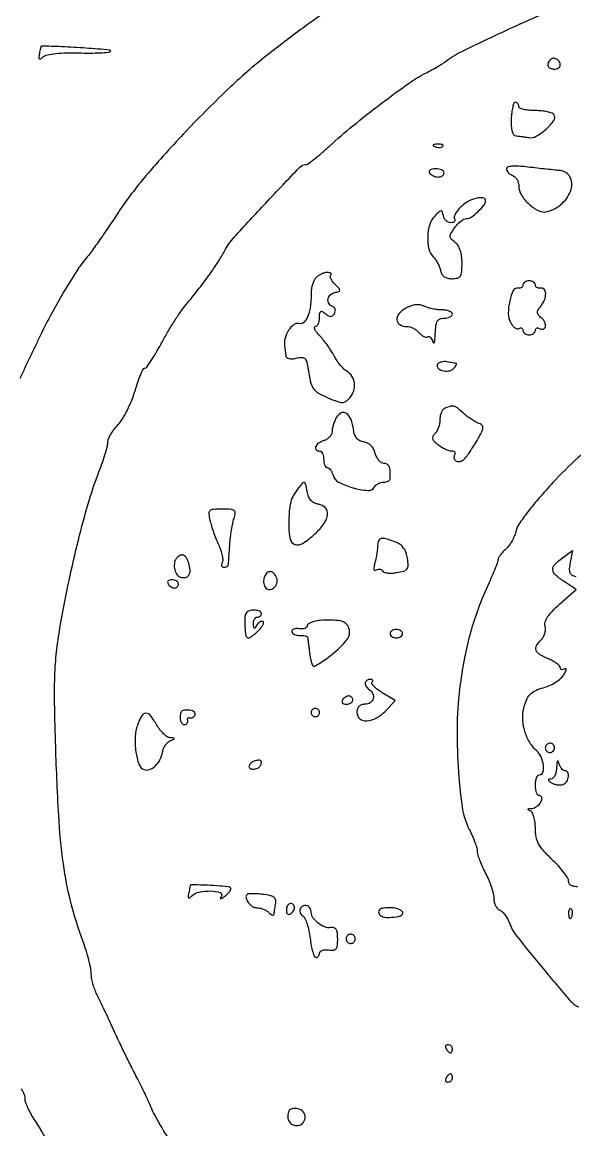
# Model space of a CAD drawing. Extents: x 0 to 5034, y 0 to 2560.
# Drawn here: x 698.4 to 831.5, y 873.5 to 1140.3 of the extents above; entities that cross this region are included whole.
import ezdxf

# ---------------------------------------------------------------- set-up
doc = ezdxf.new("R2010")
doc.units = 0

msp = doc.modelspace()

# ---------------------------------------------------------------- linework, layer by layer
for points in [[(776.482064, 1146.364997, 0.005663), (766.405686, 1139.198973, 0.009073), (757.989468, 1132.832001, 0.022608), (748.452721, 1124.618116, 0.013597), (737.869378, 1114.076721, 0.013587), (728.171817, 1103.30609, 0.030296), (721.542796, 1094.5, -0.003026), (719.129847, 1090.902067, -0.00359), (716.806117, 1087.534369, -0.003126), (714.808097, 1084.720338, -0.022907), (713.783366, 1083.42551, 0.035852), (711.508754, 1080.39338, 0.009537), (708.333475, 1075.247477, 0.009999), (705.099207, 1069.516462, 0.013868), (702.448793, 1064.247413, -0.001337), (701.272065, 1061.754341, -0.001), (699.962593, 1059.013303, -0.001011), (698.718913, 1056.436682, -0.002311), (697.768199, 1054.5, 0.026351)], [(734.293974, 870.349109, -0.007588), (732.265245, 873.621032, -0.00758), (730.553447, 876.578488, -0.025689), (729.567425, 878.577857, 0.004566), (728.815329, 880.280581, 0.00335), (727.951362, 882.155683, 0.003385), (727.109565, 883.919754, 0.007509), (726.438821, 885.25, -0.002871), (724.665429, 888.687372, -0.004101), (723.134247, 891.759657, -0.004045), (721.638141, 894.888217, -0.002686), (719.97032, 898.5, 0.001992), (719.000036, 900.608912, 0.001732), (717.966971, 902.810948, 0.001742), (717.018198, 904.797309, 0.005131), (716.346985, 906.154292, -0.030099), (715.831095, 907.343104, -0.021706), (715.395677, 908.722084, -0.022037), (715.095599, 910.074305, -0.043605), (715, 911.168409, 0.050684), (714.872023, 912.42768, 0.012628), (714.403975, 914.446513, 0.012777), (713.747677, 916.740746, 0.012521), (712.970978, 919.014117, -0.026313), (710.096227, 928.253563, -0.028216), (708.286653, 937.531941, -0.020176), (707.159123, 949.259247, -0.006223), (706.394743, 967, -0.004416), (706.16493, 977.548758, -0.015889), (706.291603, 984.277055, -0.020501), (706.823207, 990.064575, -0.011709), (707.914065, 997, -0.008522), (709.911082, 1007.03329, -0.009213), (712.2023, 1016.73394, -0.009853), (714.589192, 1025.355949, -0.020098), (716.864725, 1032, 0.008971), (717.681907, 1034.223348, 0.01059), (718.372199, 1036.355543, 0.009552), (718.880524, 1038.17234, 0.063435), (718.999496, 1039.103977, -0.101923), (719.163663, 1039.899695, -0.029691), (719.728681, 1041.023206, -0.028502), (720.53149, 1042.242371, -0.027031), (721.481121, 1043.385128, 0.050191), (722.545234, 1044.793328, 0.020845), (723.700427, 1046.882357, 0.020373), (724.761416, 1049.241041, 0.024769), (725.552079, 1051.531151, -0.012471), (726.218521, 1053.627147, -0.019405), (726.906881, 1055.393526, -0.014338), (727.551549, 1056.766172, -0.282971), (727.931633, 1057, 0.242023), (728.364278, 1057.222451, 0.008903), (729.44152, 1058.786416, 0.014464), (730.663333, 1060.750782, 0.009453), (731.96271, 1063.081416, -0.010909), (733.400084, 1065.642015, -0.00902), (735.039132, 1068.307188, -0.009133), (736.631581, 1070.69757, -0.024027), (737.883937, 1072.331416, 0.009689), (740.698726, 1075.793404, 0.010103), (743.337175, 1079.314513, 0.010711), (745.568916, 1082.566578, 0.02367), (747.097397, 1085.159277, -0.062802), (749.440375, 1088.505889, -0.004653), (757.030775, 1096.72678, -0.001976), (765.224262, 1105.368122, -0.204804), (766.702194, 1106, 0.15998), (767.222266, 1106.170773, 0.007384), (768.724759, 1107.311347, 0.011634), (770.481901, 1108.753766, 0.008027), (772.405985, 1110.464161, -0.014479), (778.018565, 1115.325242, -0.008934), (784.881054, 1120.728051, -0.008175), (791.453815, 1125.547885, -0.036241), (795.553103, 1128.027073, 0.006581), (796.996083, 1128.786839, 0.006757), (798.405848, 1129.577843, 0.006571), (799.60993, 1130.296293, 0.02818), (800.295753, 1130.77304, -0.052434), (804.281571, 1133.266579, -0.005127), (814.546398, 1138.149401, -0.007044), (825.15968, 1142.884746, -0.018068)], [(838.773969, 1040.715403, 0.043299), (826.196806, 1029.391051, 0.010826), (822.974763, 1025.787558, 0.013743), (820.166663, 1022.318111, 0.011794), (817.984574, 1019.321312, 0.100492), (817.33203, 1017.801116, -0.045193), (816.979513, 1016.642995, -0.030316), (816.381627, 1015.393861, -0.030549), (815.648384, 1014.245118, -0.051557), (814.885223, 1013.396128, 0.021877), (814.1635, 1012.683137, 0.026439), (813.553784, 1011.951676, 0.026607), (813.115412, 1011.295259, 0.134707), (813, 1010.874648, -0.08881), (812.904338, 1010.340319, -0.004908), (812.297432, 1008.747895, -0.007468), (811.524477, 1006.861468, -0.005385), (810.608278, 1004.779635, 0.016684), (808.192741, 998.936261, 0.021246), (806.379611, 993.39333, 0.020518), (804.998116, 987.561997, 0.013972), (803.887486, 980.83597, 0.029036), (803.159171, 971.475259, 0.020446), (803.38404, 960.916163, 0.019132), (804.352401, 951.307302, 0.083454), (806.064204, 945.874149, -0.014877), (806.805225, 944.308229, -0.016087), (807.43136, 942.74091, -0.01577), (807.880694, 941.368297, -0.071327), (808, 940.536214, 0.074177), (808.123632, 939.707435, 0.01656), (808.5875, 938.349996, 0.01684), (809.234407, 936.803024, 0.015564), (810, 935.261185, -0.022522), (810.765564, 933.664009, -0.020394), (811.4125, 931.951259, -0.020886), (811.864757, 930.370169, -0.059278), (812, 929.233424, 0.057732), (812.106459, 928.314491, 0.058848), (812.420099, 927.45053, 0.064967), (812.882804, 926.767686, 0.120349), (813.430124, 926.38844, -0.103118), (814.045912, 925.992071, -0.039149), (814.719376, 925.216596, -0.036702), (815.341478, 924.231957, -0.037033), (815.810807, 923.169825, 0.082583), (817.450994, 920.215658, 0.005143), (823.775025, 912.425821, 0.004005), (830.371357, 904.597701, 0.119003), (832.457373, 903.090496, -0.07544)], [(832.154009, 932.048859, -0.069637), (830.918005, 932.22617, -0.145938), (830.254268, 932.65288, -0.179286), (830, 933.339199, 0.141082), (829.77005, 934.137929, 0.021872), (828.825, 935.506448, 0.022913), (827.531588, 937.06113, 0.018142), (826, 938.621725, -0.020042), (823.931226, 940.745761, -0.060633), (822.774872, 942.396659, -0.076178), (822.192745, 944.053685, -0.046478), (822, 946.122723, 0.031451), (821.908228, 947.580252, 0.040656), (821.632812, 948.891505, 0.045698), (821.231975, 949.896146, 0.181015), (820.75, 950.337719, -0.036995), (820.300245, 950.559142, -0.432325), (820.261427, 950.730132, -0.216883), (820.47933, 950.863959, -0.018903), (821.143011, 950.921053, 0.154062), (822.332968, 951.360463, 0.094312), (823.331642, 952.491621, 0.172323), (823.532369, 953.513761, 0.371677), (822.968615, 954, -0.231533), (822.597502, 954.181584, -0.072895), (822.284531, 954.734375, -0.055583), (822.070755, 955.542575, -0.0369), (822, 956.5, -0.038131), (822.073116, 957.457356, -0.057076), (822.29375, 958.265625, -0.074992), (822.617064, 958.817169, -0.226478), (823, 959, 0.335524), (823.82603, 959.624624, 0.101717), (823.948342, 961.293124, 0.075096), (823.363494, 963.331048, 0.100352), (822.233543, 964.882705, -0.078351), (820.476926, 967.086017, -0.064844), (819.342369, 969.86841, -0.064128), (818.949812, 972.880593, -0.073025), (819.367754, 975.757232, -0.044094), (820.029352, 977.422349, -0.089338), (820.873724, 978.545759, -0.084709), (822.088692, 979.340107, -0.03656), (823.920001, 979.981613, 0.040498), (825.387657, 980.508727, 0.034413), (826.837249, 981.290426, 0.035839), (828.061934, 982.192779, 0.077181), (828.823825, 983.079024, 0.020048), (829.266823, 983.860069, 0.076904), (829.44334, 984.388571, 0.362905), (829.336043, 984.572789, 0.229062), (829.073825, 984.545626, -0.064928), (828.66262, 984.360067, -0.136867), (828.315436, 984.352365, -0.191383), (828.087529, 984.517857, -0.142082), (828, 984.819663, 0.202067), (827.814532, 985.259851, 0.036215), (827.11875, 985.846937, 0.03404), (826.148846, 986.455586, 0.024922), (825, 987, -0.036422), (822.971475, 988.018992, -0.175969), (822.169186, 989.002831, -0.22356), (822.285765, 990.118058, -0.060412), (823.410981, 991.553838, 0.072383), (823.915131, 992.229715, 0.054366), (824.266413, 993.089806, 0.054923), (824.421104, 993.994298, 0.079021), (824.341713, 994.801288, -0.143697), (824.372194, 995.828558, -0.066628), (824.955959, 997.042738, -0.046977), (826.090999, 998.460479, -0.020526), (827.837764, 1000.12322), (831.814062, 1003.608683), (828.909906, 1005.554341, -0.034426), (826.804957, 1007.184976, -0.195871), (826.193784, 1008.430979, -0.214354), (826.653067, 1009.677046, -0.041603), (828.512979, 1011.282771), (830.963109, 1013.065543), (830.384934, 1010.174669, 0.029348), (830.175845, 1008.677031, 0.116042), (830.314825, 1007.763723, 0.161248), (830.812663, 1007.174832, 0.073499), (831.750775, 1006.775425, 0.104335)], [(698.137754, 883.342929, -0.04425), (698.589637, 882.585142, -0.044545), (698.897615, 881.767509, -0.067905), (699, 881.017102, 0.085401), (699.154894, 880.116857, 0.021845), (699.711468, 878.741227, 0.021607), (700.494948, 877.203991, 0.020421), (701.422019, 875.710049, -0.012947), (702.497867, 874.032831, -0.007032), (703.736746, 871.920264, -0.007001)]]:
    msp.add_lwpolyline(points, format="xyb")
for points in [[(702.921154, 1134.5, 0.347435), (702.885696, 1134.471979, 0.001526), (702.767953, 1133.969544, 0.006118), (702.640705, 1133.386571, 0.003714), (702.503782, 1132.694193, 0.021499), (702.372379, 1131.793193, 0.272258), (702.509641, 1131.493741, 0.309402), (702.818846, 1131.490882, 0.025468), (703.499253, 1131.99938, -0.12817), (704.425761, 1132.433045, -0.019021), (706.484855, 1132.733277, -0.019838), (709.052179, 1132.905751, -0.014151), (711.933624, 1132.903185, 0.007783), (714.694324, 1132.865569, 0.011523), (717.114153, 1132.926045, 0.006841), (719.122092, 1133.050119, 0.179389), (719.605288, 1133.271954, 0.6393), (719.487693, 1133.591885, 0.001864), (713.680679, 1134.041082, 0.00699), (707.865185, 1134.387472, 0.011379)], [(825.63948, 1131.306147, 0.094876), (825.086489, 1130.491235, 0.1934), (825.067517, 1129.730754, 0.202875), (825.575357, 1129.193711, 0.103624), (826.5, 1129, 0.06085), (827.073598, 1129.070066, 0.079459), (827.559375, 1129.276414, 0.097386), (827.8846, 1129.582093, 0.156819), (828, 1129.940983, 0.139398), (827.764316, 1130.769921, 0.123736), (827.119339, 1131.396031, 0.139481), (826.316568, 1131.598585, 0.191124)], [(816.171132, 1117, 0.022129), (816.17989, 1115.278056, 0.052808), (816.376875, 1114.01618, 0.083425), (816.739066, 1113.219801, 0.233091), (817.257198, 1112.923489, -0.013382), (817.86375, 1112.869822, -0.005494), (818.683298, 1112.766009, -0.005431), (819.561067, 1112.635279, -0.006934), (820.366796, 1112.494831, 0.180139), (822.204193, 1112.810248, 0.051596), (824.578636, 1114.539903, 0.052632), (826.442927, 1116.610717, 0.304241), (826.49482, 1118.008382, 0.171332), (826.017089, 1118.393011, 0.031029), (824.904328, 1118.708712, 0.030258), (823.494841, 1118.927374, 0.023357), (821.940983, 1119, -0.023957), (820.43068, 1119.072405, -0.038191), (819.157664, 1119.29375, -0.044731), (818.248983, 1119.61304, -0.293924), (818, 1120, 0.082216), (817.936772, 1120.381928, 0.092317), (817.754406, 1120.70625, 0.100648), (817.482823, 1120.923109, 0.118857), (817.163934, 1121, 0.308429), (816.82939, 1120.771939, 0.032717), (816.527421, 1119.825, 0.031397), (816.291651, 1118.533091, 0.019646)], [(797.8125, 1110.316886, 0.051402), (798.359369, 1110.160852, 0.05415), (798.916927, 1110.123424, 0.060344), (799.402231, 1110.202593, 0.126455), (799.729167, 1110.395833, 0.296942), (799.77538, 1110.614691, 0.208169), (799.592839, 1110.799335, 0.077125), (799.112848, 1110.910055, 0.028489), (798.416667, 1110.921053, 0.018894), (797.670344, 1110.862007, 0.168741), (797.37858, 1110.720685, 0.470617), (797.395823, 1110.538436, 0.054073)], [(796.5, 1104, 0.08825), (796.842344, 1103.617164, 0.053305), (797.359775, 1103.29375, 0.051278), (797.961978, 1103.074167, 0.061875), (798.559017, 1103, 0.067639), (799.109818, 1103.074854, 0.08433), (799.576711, 1103.29375, 0.09965), (799.888931, 1103.61866, 0.142666), (800, 1104, 0.195654), (799.844577, 1104.381985, 0.086673), (799.395164, 1104.70625, 0.066561), (798.729059, 1104.926392, 0.0466), (797.940983, 1105, 0.047867), (797.195401, 1104.928459, 0.104212), (796.66835, 1104.70625, 0.181468), (796.441401, 1104.378123, 0.202618)], [(815, 1104.981692, 0.122885), (815.110326, 1104.53957, 0.064551), (815.440625, 1104.074957, 0.058187), (815.926365, 1103.659459, 0.056301), (816.5, 1103.361626, -0.100207), (817.073568, 1102.997091, -0.066836), (817.559375, 1102.385682, -0.063594), (817.887942, 1101.631633, -0.071097), (818, 1100.847557, 0.1404), (818.622919, 1098.672909, 0.068748), (820.48501, 1096.440637, 0.070449), (822.807829, 1094.859615, 0.180093), (824.801653, 1094.658382, 0.121303), (828.436504, 1096.630938, 0.130587), (830.619381, 1100.018161, 0.206109), (830.336492, 1103.026135, 0.251532), (828, 1104.549129, -0.004587), (826.693078, 1104.672335, -0.001352), (824.692188, 1104.884968, -0.001358), (822.443347, 1105.136283, -0.00146), (820.25, 1105.393921, 0.013664), (817.98546, 1105.60404, 0.035904), (816.355299, 1105.593311, 0.053824), (815.307849, 1105.396311, 0.330654)], [(804.166388, 1095.940387, 0.033827), (803.362507, 1095.082901, 0.047015), (802.77578, 1094.209546, 0.056363), (802.465569, 1093.443983, 0.209475), (802.536843, 1092.940387, -0.141745), (802.636381, 1092.583454, -0.191359), (802.510887, 1092.276239, -0.137089), (802.158741, 1092.06879, -0.065063), (801.632341, 1092, -0.106054), (801.040466, 1092.126969, -0.081526), (800.488094, 1092.493087, -0.077533), (800.058717, 1093.037266, -0.08092), (799.823324, 1093.678593, 0.030371), (799.581454, 1094.621862, 0.33514), (799.281648, 1094.832437, 0.179355), (798.836251, 1094.64968, 0.010274), (797.75, 1093.607164, 0.124528), (796.538716, 1091.575444, 0.06347), (796.053111, 1088.623814, 0.06413), (796.322601, 1085.696282, 0.142329), (797.39215, 1083.750707, -0.04561), (797.952719, 1083.077343, -0.0286), (798.485214, 1082.200776, -0.028604), (798.914034, 1081.269498, -0.045746), (799.158284, 1080.429279, 0.087428), (799.476904, 1079.59767, 0.106687), (800.045446, 1078.990881, 0.095239), (800.868859, 1078.627647, 0.05741), (801.932801, 1078.509218, 0.058493), (803.234432, 1078.667083, 0.193874), (803.923054, 1079.159262, 0.123816), (804.254278, 1080.155833, 0.018627), (804.333333, 1082.277106, 0.033178), (804.222867, 1083.940039, 0.048294), (803.889238, 1085.370239, 0.057094), (803.356726, 1086.502086, 0.096701), (802.647718, 1087.268328, -0.0388), (801.736692, 1088.049691, -0.190437), (801.472862, 1088.660158, -0.142672), (801.661318, 1089.392521, -0.018932), (802.537755, 1090.75044, -0.035172), (803.235774, 1091.61128, -0.038353), (804.029, 1092.339192, -0.041596), (804.798085, 1092.846018, -0.125536), (805.401716, 1093, 0.155408), (806.561562, 1093.369421, 0.034642), (808.190855, 1094.703097, 0.034104), (809.615448, 1096.24028, 0.171456), (810, 1097.328741, 0.375339), (809.425065, 1097.986731, 0.092303), (807.867617, 1097.90948, 0.063548), (805.878479, 1097.159464, 0.065726)], [(769.2, 1078.8, 0.072343), (768.73993, 1078.18332, 0.038748), (768.3525, 1077.313594, 0.037597), (768.088343, 1076.345801, 0.047861), (768, 1075.425, -0.028379), (767.806891, 1072.02543, -0.061632), (767.194962, 1069.487469, -0.103508), (766.257281, 1068.011546, -0.269855), (765.089915, 1067.686738, 0.227081), (763.807661, 1067.439057, 0.090049), (762.548348, 1066.097492, 0.077851), (761.691191, 1064.171784, 0.101347), (761.573064, 1062.25, -0.002021), (761.649914, 1061.690798, -0.001299), (761.734744, 1061.041593, -0.001306), (761.814455, 1060.405793, -0.002453), (761.875, 1059.891592, 0.206473), (762.102972, 1059.49299, 0.111497), (762.628132, 1059.257224, 0.073595), (763.414708, 1059.215519, 0.038006), (764.387821, 1059.382489, -0.058239), (765.747822, 1059.55968, -0.226213), (766.498773, 1059.213707, -0.123099), (766.972412, 1058.231107, -0.013428), (767.418733, 1055.740897, 0.027516), (767.920722, 1053.332752, 0.099609), (768.611004, 1051.936323, 0.100491), (769.784214, 1050.922128, 0.028281), (771.967599, 1049.8513, 0.011119), (774.344242, 1048.909772, 0.088972), (775.499272, 1048.7026, 0.157611), (776.355943, 1048.97952, 0.05707), (777.312014, 1049.8513, 0.104968), (778.220412, 1051.481821, 0.104413), (778.390437, 1053.343985, 0.109762), (777.797599, 1055.043283, 0.127248), (776.562761, 1056.224815, -0.065989), (775.86419, 1056.747099, -0.025623), (775.043339, 1057.635707, -0.024829), (774.24144, 1058.701791, -0.028144), (773.584837, 1059.799702, 0.021718), (772.889645, 1060.996778, 0.012772), (771.961539, 1062.367725, 0.012762), (770.962029, 1063.69301, 0.021218), (770.045904, 1064.75, -0.023078), (769.301991, 1065.614774, -0.053799), (768.851153, 1066.339062, -0.123453), (768.755399, 1066.802825, -0.40195), (768.961045, 1067, 0.194415), (769.35788, 1067.160362, 0.087094), (769.694807, 1067.623468, 0.066957), (769.923501, 1068.310112, 0.046982), (770, 1069.122445, -0.023012), (770.050087, 1070.210159, -0.22506), (770.278266, 1070.59537, -0.29413), (770.671742, 1070.603695, -0.035453), (771.410972, 1070.073886, 0.038366), (772.144435, 1069.554644, 0.143679), (772.685121, 1069.414317, 0.180418), (773.141864, 1069.601245, 0.068045), (773.588023, 1070.142425, 0.082822), (773.795856, 1070.650475, 0.11798), (773.790109, 1071.136069, 0.132437), (773.571153, 1071.527466, 0.119477), (773.177051, 1071.774316, -0.171062), (772.279575, 1072.471707, -0.181379), (772.045017, 1073.558836, -0.165462), (772.583279, 1074.607265, -0.145578), (773.678593, 1075.176676, 0.026956), (774.633191, 1075.414521, 0.322631), (774.849886, 1075.700437, 0.193608), (774.69285, 1076.120025, 0.0112), (773.726212, 1077.130952, -0.036129), (773.146763, 1077.80078, -0.054632), (772.756182, 1078.464658, -0.071527), (772.594931, 1079.025778, -0.234782), (772.714286, 1079.380952, 0.185824), (772.817867, 1079.614187, 0.252809), (772.720655, 1079.818155, 0.117519), (772.388316, 1079.957426, 0.040739), (771.866667, 1080, 0.066753), (771.217634, 1079.912963, 0.03908), (770.478333, 1079.6475, 0.038368), (769.767101, 1079.259366, 0.052335)], [(819, 1077, -0.121851), (818.910602, 1076.638611, -0.127084), (818.663847, 1076.367188, -0.114122), (818.292583, 1076.230445, -0.085387), (817.855651, 1076.25, 0.346655), (816.681474, 1075.679476, 0.058326), (815.802748, 1073.151973, 0.054153), (815.472054, 1070.154279, 0.123895), (816.019431, 1067.963693, 0.04687), (816.502999, 1067.233708, 0.069524), (817.061839, 1066.709712, 0.093084), (817.605102, 1066.461366, 0.201855), (818.050173, 1066.531009, -0.088302), (818.412838, 1066.674781, -0.167147), (818.720988, 1066.634509, -0.177958), (818.926425, 1066.417227, -0.101637), (819, 1066.059017, 0.140337), (819.115626, 1065.655173, 0.099915), (819.440625, 1065.311086, 0.085131), (819.926682, 1065.079345, 0.06887), (820.5, 1065, 0.06887), (821.073318, 1065.079345, 0.085131), (821.559375, 1065.311086, 0.099915), (821.884374, 1065.655173, 0.140337), (822, 1066.059017, -0.098926), (822.071817, 1066.418448, -0.176081), (822.273452, 1066.637945, -0.169366), (822.57557, 1066.681645, -0.090666), (822.930902, 1066.542705, 0.1892), (823.850391, 1066.375771, 0.299877), (824.401104, 1066.917389, 0.168233), (824.266811, 1068.00989, 0.105999), (823.463761, 1069.030076, -0.041427), (822.715736, 1069.763483, -0.164257), (822.476243, 1070.351369, -0.154672), (822.635334, 1070.985881, -0.035536), (823.288177, 1071.893382, 0.076196), (824.188685, 1073.386969, 0.102774), (824.479147, 1074.93366, 0.17705), (824.083041, 1075.955936, 0.270124), (823.204545, 1076.25, -0.080873), (822.744473, 1076.230091, -0.11013), (822.353835, 1076.367188, -0.126343), (822.094393, 1076.63877, -0.128497), (822, 1077, 0.148195), (821.884432, 1077.381354, 0.098894), (821.559375, 1077.70625, 0.082425), (821.073457, 1077.925306, 0.064853), (820.5, 1078, 0.064853), (819.926543, 1077.925306, 0.082425), (819.440625, 1077.70625, 0.098894), (819.115568, 1077.381354, 0.148195)], [(790.779211, 1071.392301, 0.092818), (789.154251, 1070.110907, 0.193531), (788.632062, 1068.613883, 0.252177), (789.328021, 1067.454869, 0.134801), (790.984544, 1067, -0.070515), (791.752936, 1066.891093, -0.044599), (792.598009, 1066.562609, -0.044003), (793.387546, 1066.080906, -0.06065), (793.990862, 1065.51101, 0.046364), (794.523605, 1064.978253, 0.060856), (795.101846, 1064.606649, 0.07486), (795.636115, 1064.441272, 0.177922), (796.037625, 1064.523253, -0.210419), (796.382804, 1064.57147, -0.127071), (796.745433, 1064.35959, -0.084794), (797.0731, 1063.900651, -0.048962), (797.308317, 1063.262243, 0.219158), (797.490029, 1063.04057, 0.465155), (797.667042, 1063.119221, 0.050915), (797.810495, 1063.906851, 0.011874), (797.883999, 1065.25, -0.020675), (798.025976, 1067.211171, -0.100365), (798.368385, 1068.26675, -0.172283), (798.991713, 1068.808891, -0.093933), (800, 1069, 0.048028), (800.765418, 1069.073693, 0.068025), (801.4125, 1069.29375, 0.088204), (801.848523, 1069.618118, 0.191087), (802, 1070, 0.230594), (801.813397, 1070.383099, 0.073287), (801.246313, 1070.70625, 0.055859), (800.416848, 1070.92694, 0.037126), (799.434259, 1071, -0.0299), (798.328041, 1071.066211, -0.022491), (797.12536, 1071.265903, -0.022922), (796.007748, 1071.55765, -0.04759), (795.177134, 1071.905201, 0.085957), (794.271378, 1072.205263, 0.066225), (793.2287, 1072.222112, 0.056016), (792.059986, 1071.950912, 0.035689)], [(798.440589, 1057.903871, 0.328188), (798.511659, 1057.024572, 0.148928), (799.545432, 1056.376106, 0.101789), (801.092859, 1056.280546, 0.162455), (802.267217, 1056.867217, 0.022012), (802.670419, 1057.307574, 0.045875), (802.935058, 1057.68972, 0.083279), (803.032519, 1057.958537, 0.418094), (802.95, 1058.076511, -0.003641), (802.680024, 1058.124439, -0.000502), (802.119291, 1058.228784, -0.000576), (801.455463, 1058.353795, -0.000488), (800.753971, 1058.487445, 0.052717), (800.044022, 1058.547153, 0.056478), (799.354178, 1058.453969, 0.063412), (798.785534, 1058.23095, 0.129925)], [(774.069739, 1045.130308, 0.026853), (773.66019, 1044.255161, 0.021794), (773.314236, 1043.278496, 0.022317), (773.074491, 1042.348209, 0.051946), (773, 1041.633129, -0.118388), (772.851056, 1041.012894, -0.070577), (772.4125, 1040.388452, -0.064244), (771.764649, 1039.854534, -0.063496), (771, 1039.5, 0.076645), (769.749666, 1038.880021, 0.145253), (769.058432, 1038.005726, 0.306187), (769.207767, 1037.317719, 0.193048), (770, 1037, -0.191087), (770.381882, 1036.848523, -0.088204), (770.70625, 1036.4125, -0.068025), (770.926307, 1035.765418, -0.048028), (771, 1035, 0.042236), (771.064796, 1034.234305, 0.061847), (771.25949, 1033.5875, 0.081235), (771.545576, 1033.148959, 0.2107), (771.883369, 1033, -0.171828), (772.256732, 1032.867788, -0.06327), (772.648919, 1032.458248, -0.053292), (772.999292, 1031.861493, -0.042186), (773.249022, 1031.155739, 0.214267), (774.575526, 1029.508402, 0.047772), (778.019539, 1028.151771, 0.047909), (781.569884, 1027.49093, 0.283115), (783.188612, 1028.300009, -0.078722), (783.586094, 1028.760008, -0.052816), (784.162541, 1029.150599, -0.052044), (784.819717, 1029.417663, -0.068881), (785.458181, 1029.510541, 0.046467), (786.042375, 1029.569027, 0.065664), (786.537535, 1029.735202, 0.084841), (786.873521, 1029.977204, 0.193815), (786.991459, 1030.260541, 0.001479), (786.994756, 1030.644289, 0.000455), (786.997491, 1031.223409, 0.000455), (786.999373, 1031.871484, 0.000499), (787, 1032.5, 0.09774), (786.887011, 1033.072486, 0.09763), (786.564972, 1033.559375, 0.098244), (786.08421, 1033.885416, 0.100352), (785.519052, 1034, -0.144634), (784.907094, 1034.180802, -0.072015), (784.293035, 1034.717565, -0.062081), (783.769531, 1035.508502, -0.053745), (783.425007, 1036.442773, 0.063752), (783.024915, 1037.464479, 0.072195), (782.392706, 1038.305306, 0.076237), (781.58087, 1038.896938, 0.084208), (780.655955, 1039.192773, -0.078394), (779.670808, 1039.495376, -0.106858), (778.943211, 1040.068738, -0.094265), (778.457897, 1040.951807, -0.049912), (778.190639, 1042.17682, 0.061856), (777.598937, 1044.609324, 0.147755), (776.477452, 1046.067676, 0.268334), (775.202774, 1046.192399, 0.164618)], [(800.25, 1047.337719, 0.127912), (799.771251, 1046.982778, 0.062019), (799.367188, 1046.330351, 0.055468), (799.092842, 1045.501948, 0.052293), (799, 1044.616667, -0.046934), (798.9119, 1043.680186, -0.0374), (798.648601, 1042.699746, -0.038635), (798.262443, 1041.821764, -0.073584), (797.803747, 1041.203747, 0.078552), (797.323042, 1040.542527, 0.188654), (797.264233, 1039.949878, 0.131563), (797.63392, 1039.327007, 0.031514), (798.553747, 1038.53555, 0.027771), (799.395024, 1037.96984, 0.025936), (800.312812, 1037.486648, 0.026863), (801.172636, 1037.144192, 0.075399), (801.809017, 1037.031803, -0.076142), (802.266687, 1036.950279, -0.148916), (802.564507, 1036.73589, -0.182026), (802.657443, 1036.4257, -0.121737), (802.542705, 1036.069098, 0.180726), (802.385769, 1035.278612, 0.218493), (802.803832, 1034.656695, 0.168014), (803.665301, 1034.467834, 0.12166), (804.592399, 1034.815983, 0.075832), (805.104251, 1035.295446, 0.011725), (805.940643, 1036.41125, 0.012847), (806.86957, 1037.786416, 0.010854), (807.782253, 1039.286143, 0.0085), (809.071919, 1041.602688, 0.097559), (809.375253, 1042.595635, 0.249827), (809.120578, 1043.219363, 0.082391), (808.2376, 1043.735654, -0.038994), (807.434484, 1044.116341, -0.01747), (806.440967, 1044.733051, -0.017171), (805.430855, 1045.461525, -0.022341), (804.561439, 1046.199511, 0.016803), (803.210392, 1047.372301, 0.10619), (802.402606, 1047.782319, 0.130643), (801.576148, 1047.780909, 0.030511)], [(765, 1028.221891, 0.039914), (763.762308, 1026.404626, 0.065289), (763.058823, 1024.682114, 0.049112), (762.710402, 1022.511994, 0.01392), (762.596709, 1019.089971, 0.050928), (762.915274, 1015.795439, 0.271103), (764.071158, 1014.497683, 0.22859), (765.953001, 1014.754785, 0.038746), (768.891458, 1017.048044, 0.051698), (771.064101, 1019.488807, 0.126508), (771.932543, 1021.712251, 0.221407), (771.408908, 1023.318691, 0.171254), (769.756431, 1024.180449, -0.077028), (768.720019, 1024.495641, -0.099866), (767.929954, 1025.093831, -0.088157), (767.367814, 1026.015228, -0.048178), (767.006431, 1027.292785, 0.009152), (766.654299, 1029.050757, 0.234444), (766.357946, 1029.419819, 0.327448), (765.956471, 1029.33876, 0.015248)], [(743.605907, 1020.25, 0.018506), (743.95655, 1018.96833, 0.009154), (744.491121, 1017.367892, 0.009071), (745.106922, 1015.725973, 0.013111), (745.715045, 1014.300271, -0.026983), (746.228221, 1012.99825, -0.03296), (746.559117, 1011.731945, -0.034884), (746.688173, 1010.661261, -0.152105), (746.531069, 1010.050271, 0.077574), (746.361888, 1009.648707, 0.155231), (746.383726, 1009.308517, 0.185763), (746.589347, 1009.083077, 0.116525), (746.940983, 1009, 0.068395), (747.349843, 1009.056191, 0.080058), (747.704951, 1009.220312, 0.092133), (747.952829, 1009.463796, 0.135299), (748.054595, 1009.75, 0.000898), (748.088799, 1010.231828, 0.000079), (748.173207, 1011.454687, 0.000103), (748.273357, 1012.913337, 0.00008), (748.381713, 1014.5, -0.012597), (748.540306, 1016.196389, -0.01056), (748.791636, 1017.985938, -0.0107), (749.09096, 1019.611927, -0.028609), (749.394505, 1020.75, 0.043962), (749.695268, 1022.034605, 0.267085), (749.451658, 1022.644761, 0.154564), (748.669764, 1022.941072, 0.013886), (746.548336, 1023, 0.01476), (744.345507, 1022.934959, 0.174894), (743.572315, 1022.603198, 0.237953), (743.316853, 1021.90762, 0.028707)], [(783.986345, 1014.25, -0.025862), (783.936287, 1013.409889, -0.011418), (783.787565, 1012.307191, -0.011265), (783.576409, 1011.143006, -0.014873), (783.328822, 1010.093628, 0.021331), (783.098395, 1009.057293, 0.104617), (783.117682, 1008.461177, 0.318855), (783.355011, 1008.25609, 0.163662), (783.757066, 1008.349859, -0.073917), (784.191955, 1008.536815, -0.103704), (784.612773, 1008.558622, -0.124571), (784.952546, 1008.413861, -0.140136), (785.16459, 1008.13008, 0.228946), (785.493248, 1007.819322, 0.046121), (786.301568, 1007.64272, 0.040203), (787.366115, 1007.597384, 0.027999), (788.564152, 1007.710072, 0.028053), (790.299925, 1008.072532, 0.165995), (791.059573, 1008.582195, 0.170721), (791.337416, 1009.441622, 0.030066), (791.190098, 1011.158139, 0.04993), (790.845576, 1012.533144, 0.072372), (790.25762, 1013.636045, 0.077174), (789.413162, 1014.475599, 0.066378), (788.310846, 1015.071916, 0.018326), (786.04181, 1015.840692, 0.120033), (784.850222, 1015.901637, 0.251996), (784.219408, 1015.38992, 0.097241)], [(735.666667, 1011.333333, 0.147713), (735.076551, 1010.232535, 0.092328), (735.054955, 1008.758828, 0.09461), (735.560777, 1007.407374, 0.165895), (736.467975, 1006.650663, 0.13637), (737.661524, 1006.536525, 0.216161), (738.494096, 1007.107953, 0.149864), (738.801366, 1008.331663, 0.064044), (738.49716, 1010.008949, 0.051604), (737.95417, 1011.256734, 0.156149), (737.282727, 1011.879038, 0.210135), (736.512053, 1011.897072, 0.098959)], [(733.5, 1005, 0.06081), (733.806203, 1004.617485, 0.051032), (734.2129, 1004.29375, 0.053229), (734.653442, 1004.073302, 0.089642), (735.059017, 1004, 0.105429), (735.418051, 1004.076556, 0.099231), (735.723586, 1004.29375, 0.096318), (735.928382, 1004.618268, 0.092995), (736, 1005, 0.153634), (735.879982, 1005.381379, 0.097988), (735.542039, 1005.70625, 0.080552), (735.037096, 1005.925455, 0.062283), (734.440983, 1006, 0.066118), (733.889346, 1005.926733, 0.138808), (733.521475, 1005.70625, 0.191142), (733.392057, 1005.379648, 0.139169)], [(756.699509, 1006.659316, 0.062573), (756.553083, 1006.064637, 0.046422), (756.537053, 1005.387415, 0.047179), (756.644779, 1004.734017, 0.074107), (756.868913, 1004.212103, 0.236603), (757.792819, 1003.64239, 0.189617), (758.928102, 1003.977325, 0.15023), (759.7121, 1005.096914, 0.171419), (759.677102, 1006.399075, 0.08538), (759.017382, 1007.507801, 0.196605), (758.170097, 1007.944004, 0.221731), (757.336407, 1007.640417, 0.105075)], [(752.5, 998.166667, 0.183557), (752.022201, 997.103394, 0.028794), (752.018267, 994.765115, 0.026211), (752.265269, 992.49333, 0.367888), (752.845012, 992, 0.136196), (753.282783, 992.121498, 0.026046), (753.973483, 992.5875, 0.02603), (754.745071, 993.234318, 0.021385), (755.5, 994, 0.027967), (756.121237, 994.768788, 0.067624), (756.463497, 995.4125, 0.160166), (756.478165, 995.81971, 0.333936), (756.238321, 996, 0.102705), (755.790976, 995.907131, 0.065381), (755.333302, 995.632812, 0.061674), (754.935095, 995.227916, 0.067691), (754.662281, 994.75, -0.051902), (754.45138, 994.351958, -0.449116), (754.275306, 994.327933, -0.185333), (754.137165, 994.583427, -0.021021), (754.078947, 995.25, -0.055301), (754.122799, 995.919486, -0.077299), (754.316941, 996.485937, -0.09916), (754.624788, 996.864954, -0.174481), (755, 997, 0.081935), (755.381933, 997.06301, 0.092192), (755.70625, 997.244792, 0.100665), (755.923102, 997.515489, 0.119248), (756, 997.833333, 0.30238), (755.640274, 998.37377, 0.075465), (754.557878, 998.645079, 0.067822), (753.321419, 998.594995, 0.15356)], [(770.25, 996.194208, 0.02876), (769.005047, 995.998491, 0.043146), (767.954687, 995.673952, 0.051868), (767.216334, 995.280544, 0.249384), (767, 994.873783, -0.205455), (766.847167, 994.517547, -0.105999), (766.42585, 994.259789, -0.075934), (765.793747, 994.140673, -0.048388), (765.045448, 994.187142, 0.047214), (764.311375, 994.234453, 0.086253), (763.725133, 994.114348, 0.135389), (763.377665, 993.853858, 0.218409), (763.295448, 993.5, 0.15406), (763.504683, 993.123719, 0.07952), (763.953975, 992.817074, 0.066772), (764.565485, 992.623322, 0.054763), (765.25, 992.579401, -0.031462), (765.928524, 992.567483, -0.045432), (766.519431, 992.465279, -0.054739), (766.95121, 992.297094, -0.22774), (767.11402, 992.079401, -0.014713), (767.175138, 991.712093, -0.001466), (767.292941, 990.828417, -0.001845), (767.426391, 989.774099, -0.001464), (767.562996, 988.634358, 0.014142), (767.728208, 987.50011, 0.017823), (767.947876, 986.46218, 0.016087), (768.187434, 985.617577, 0.119781), (768.402862, 985.263805, 0.325085), (768.77889, 985.204363, 0.015894), (769.948, 985.848558, 0.020722), (771.366458, 986.771501, 0.012893), (772.953886, 987.963477, 0.054878), (776.576107, 991.543216, 0.25509), (777.090101, 994.33418, 0.282601), (775.044109, 996.066445, 0.062617)], [(787, 993, 0.148195), (787.115568, 992.618646, 0.098894), (787.440625, 992.29375, 0.082425), (787.926543, 992.074694, 0.064853), (788.5, 992, 0.064853), (789.073457, 992.074694, 0.082425), (789.559375, 992.29375, 0.098894), (789.884432, 992.618646, 0.148195), (790, 993, 0.148195), (789.884432, 993.381354, 0.098894), (789.559375, 993.70625, 0.082425), (789.073457, 993.925306, 0.064853), (788.5, 994, 0.064853), (787.926543, 993.925306, 0.082425), (787.440625, 993.70625, 0.098894), (787.115568, 993.381354, 0.148195)], [(781, 981.059017, 0.089642), (781.073302, 980.653442, 0.053229), (781.29375, 980.2129, 0.051032), (781.617485, 979.806203, 0.06081), (782, 979.5, -0.148632), (782.847111, 978.538273, -0.178179), (782.936213, 977.342191, -0.177865), (782.228473, 976.372218, -0.14817), (781, 976, 0.072254), (780.126841, 975.873159, 0.124864), (779.5, 975.5, 0.124864), (779.126841, 974.873159, 0.072254), (779, 974, 0.229068), (779.709863, 972.531845, 0.185485), (781.398934, 972.00331, 0.113886), (783.733653, 972.700866, 0.07501), (785.945409, 974.441891), (788.239446, 976.883781), (785.123314, 978.778814, -0.023669), (783.976105, 979.553113, -0.041354), (783.117324, 980.31196, -0.054787), (782.624116, 980.954091, -0.345574), (782.670257, 981.336924, 0.111576), (782.829464, 981.589086, 0.252806), (782.795846, 981.805221, 0.174148), (782.568029, 981.953317, 0.05796), (782.166667, 982, 0.079182), (781.721013, 981.928979, 0.090913), (781.342708, 981.723586, 0.100773), (781.089792, 981.417895, 0.123202)], [(775.5, 977, 0.139169), (775.392057, 976.620352, 0.191142), (775.521475, 976.29375, 0.138808), (775.889346, 976.073267, 0.066118), (776.440983, 976, 0.062283), (777.037096, 976.074545, 0.080552), (777.542039, 976.29375, 0.097988), (777.879982, 976.618621, 0.153634), (778, 977, 0.092995), (777.928382, 977.381732, 0.096318), (777.723586, 977.70625, 0.099231), (777.418051, 977.923444, 0.105429), (777.059017, 978, 0.089642), (776.653442, 977.926698, 0.053229), (776.2129, 977.70625, 0.051032), (775.806203, 977.382515, 0.06081)], [(736.689105, 974.160933, 0.088272), (736.40368, 973.143033, 0.089303), (736.488704, 972.093507, 0.116721), (736.892995, 971.338014, 0.241199), (737.5, 971.1, 0.093907), (737.862485, 971.206961, 0.113761), (738.132812, 971.435, 0.119228), (738.267928, 971.749164, 0.11039), (738.25, 972.1, -0.074377), (738.209901, 972.425793, -0.158734), (738.29375, 972.662188, -0.195368), (738.48449, 972.773747, -0.116802), (738.75, 972.75, 0.119775), (739.074255, 972.722915, 0.082027), (739.426563, 972.839185, 0.074647), (739.752654, 973.077679, 0.071471), (740, 973.404671, 0.190302), (740.047174, 973.76891, 0.144347), (739.840229, 974.118872, 0.097128), (739.386068, 974.401342, 0.054312), (738.753971, 974.565604, 0.037204), (738.062215, 974.615048, 0.047663), (737.427179, 974.55244, 0.05567), (736.93331, 974.397093, 0.178187)], [(768, 974, 0.099038), (768.076342, 973.618362, 0.097945), (768.29375, 973.29375, 0.097945), (768.618362, 973.076342, 0.099038), (769, 973, 0.099038), (769.381638, 973.076342, 0.097945), (769.70625, 973.29375, 0.097945), (769.923658, 973.618362, 0.099038), (770, 974, 0.099038), (769.923658, 974.381638, 0.097945), (769.70625, 974.70625, 0.097945), (769.381638, 974.923658, 0.099038), (769, 975, 0.099038), (768.618362, 974.923658, 0.097945), (768.29375, 974.70625, 0.097945), (768.076342, 974.381638, 0.099038)], [(726.157249, 971.02124, 0.07139), (725.571066, 968.020085, 0.048791), (725.735052, 964.544824, 0.049667), (726.481143, 961.546806, 0.218697), (727.722504, 960.276244, 0.179875), (729.050639, 960.262344, 0.103864), (730.428322, 961.111687, 0.085722), (731.559973, 962.630598, 0.076756), (732.171352, 964.5, -0.059966), (732.408188, 965.31546, -0.049133), (732.844085, 966.112166, -0.05099), (733.401574, 966.773088, -0.085893), (734, 967.179715, 0.005762), (734.900266, 967.600236, 0.288172), (735, 967.758912, 0.390495), (734.891348, 967.876818, 0.007656), (734, 967.936037, -0.137127), (733.306873, 968.168491, -0.042033), (732.440225, 968.869534, -0.038529), (731.559012, 969.854999, -0.033826), (730.79651, 971.006323, 0.032641), (729.302517, 973.27379, 0.234072), (728.163185, 973.842647, 0.274151), (727.149693, 973.246184, 0.042094)], [(824.552786, 966.08541, 0.099038), (824.401684, 965.679226, 0.097945), (824.417584, 965.244476, 0.097945), (824.597789, 964.848514, 0.099038), (824.91459, 964.552786, 0.099038), (825.320774, 964.401684, 0.097945), (825.755524, 964.417584, 0.097945), (826.151486, 964.597789, 0.099038), (826.447214, 964.91459, 0.099038), (826.598316, 965.320774, 0.097945), (826.582416, 965.755524, 0.097945), (826.402211, 966.151486, 0.099038), (826.08541, 966.447214, 0.099038), (825.679226, 966.598316, 0.097945), (825.244476, 966.582416, 0.097945), (824.848514, 966.402211, 0.099038)], [(754.25, 962.279762, 0.054719), (753.771949, 962.047448, 0.058432), (753.367188, 961.721193, 0.065596), (753.091873, 961.354981, 0.129121), (753, 961.005151, 0.309907), (753.353458, 960.489656, 0.123539), (754.247845, 960.379197, 0.096226), (755.257631, 960.708027, 0.170196), (755.833333, 961.355278, 0.086902), (755.98424, 962.041613, 0.278204), (755.768852, 962.436229, 0.17911), (755.204487, 962.535446, 0.040669)], [(827.116001, 960.75, -0.043265), (826.979699, 959.696231, -0.061002), (826.666888, 958.803314, -0.078102), (826.236809, 958.19409, -0.199577), (825.75, 957.984687, 0.045419), (825.239388, 957.931895, 0.408364), (825.123895, 957.763658, 0.192396), (825.283253, 957.506018, 0.018089), (825.909316, 957.077207, 0.06042), (826.547614, 956.773839, 0.046657), (827.298472, 956.59824, 0.047824), (828.042838, 956.567767, 0.078095), (828.659316, 956.699509, 0.155403), (829.535575, 957.400524, 0.116251), (829.969518, 958.566643, 0.156225), (829.78, 959.578463, 0.275599), (829.073324, 960, -0.159836), (828.68505, 960.127374, -0.067019), (828.284521, 960.514063, -0.05682), (827.932857, 961.080469, -0.046657), (827.689326, 961.75, 0.049066), (827.492773, 962.282394, 0.602595), (827.323916, 962.28821, 0.109045), (827.186617, 961.849555, 0.010989)], [(738.922713, 932.5, 0.348172), (738.886541, 932.471337, 0.001469), (738.765182, 931.947545, 0.006004), (738.63404, 931.340396, 0.003643), (738.49279, 930.619301, 0.017854), (738.355691, 929.714884, 0.233485), (738.466914, 929.404429, 0.372912), (738.726068, 929.390381, 0.031429), (739.269301, 929.869301, -0.149401), (740.982577, 930.780483, -0.052295), (743.792114, 931.02748, -0.073108), (746.023578, 930.661038, -0.484002), (746.367059, 929.75, 0.043872), (746.14098, 929.285905, 0.573559), (746.237474, 929.165569, 0.123824), (746.57857, 929.306969, 0.010573), (747.332208, 929.892501, 0.029477), (747.954554, 930.461448, 0.048146), (748.401005, 931.01917, 0.06404), (748.627849, 931.487674, 0.28442), (748.560791, 931.772543, 0.174119), (747.988189, 932.042543, 0.005125), (745.290716, 932.273969, 0.010237), (742.201582, 932.443615, 0.008598)], [(752.538335, 930.205002, 0.255102), (752.292795, 929.36954, 0.106084), (752.793567, 928.263297, 0.090848), (753.791133, 927.328096, 0.143968), (754.906989, 927, -0.059364), (755.643036, 926.912302, -0.039024), (756.455178, 926.6475, -0.039012), (757.216706, 926.25954, -0.059128), (757.8, 925.8, 0.041537), (758.266471, 925.405201, 0.106892), (758.669975, 925.231562, 0.219488), (758.941909, 925.297742, 0.207812), (759.076511, 925.55, -0.013111), (759.127571, 926.027236, -0.004662), (759.224755, 926.706387, -0.004623), (759.345333, 927.450237, -0.005434), (759.473731, 928.152593, 0.133736), (759.41488, 928.944134, 0.163136), (758.959751, 929.526306, 0.092262), (758.000948, 929.931501, 0.02491), (756.366654, 930.205361, 0.011987), (755.024348, 930.329534, 0.017093), (753.828124, 930.370327, 0.013092), (752.852, 930.344673, 0.185314)], [(762, 926.440983, 0.066118), (762.073267, 925.889346, 0.138808), (762.29375, 925.521475, 0.191142), (762.620352, 925.392057, 0.139169), (763, 925.5, 0.06081), (763.382515, 925.806203, 0.051032), (763.70625, 926.2129, 0.053229), (763.926698, 926.653442, 0.089642), (764, 927.059017, 0.105429), (763.923444, 927.418051, 0.099231), (763.70625, 927.723586, 0.096318), (763.381732, 927.928382, 0.092995), (763, 928, 0.153634), (762.618621, 927.879982, 0.097988), (762.29375, 927.542039, 0.080552), (762.074545, 927.037096, 0.062283)], [(765.440983, 926.904508, 0.108857), (765.269813, 926.415515, 0.099751), (765.311948, 925.883201, 0.095359), (765.561489, 925.389476, 0.090017), (765.980781, 925.011878, -0.148017), (766.492339, 924.432512, -0.028511), (767.00751, 923.113732, -0.028111), (767.448694, 921.449928, -0.022692), (767.738949, 919.623681, 0.017456), (768.001607, 917.851598, 0.027555), (768.362562, 916.358206, 0.026177), (768.762232, 915.244645, 0.302191), (769.130052, 915, 0.12141), (769.461849, 915.081772, 0.100739), (769.744453, 915.312215, 0.091497), (769.934287, 915.656885, 0.08041), (770, 916.062858, -0.212948), (770.1699, 916.443693, -0.100752), (770.643433, 916.7216, -0.072118), (771.351717, 916.854809, -0.045979), (772.190411, 916.812858, 0.056348), (773.340146, 916.779167, 0.20426), (773.97309, 917.113736, 0.146734), (774.293747, 917.893433, 0.025574), (774.370354, 919.5, 0.027224), (774.285597, 920.961605, 0.113684), (773.99455, 921.787647, 0.191534), (773.465961, 922.170753, 0.106027), (772.657504, 922.20101, -0.141005), (771.235776, 922.352722, -0.070291), (769.657475, 923.270749, -0.071051), (768.41518, 924.573211, -0.156227), (768, 925.869554, 0.136753), (767.730555, 926.836281, 0.162106), (767.012073, 927.448534, 0.183259), (766.138809, 927.467597, 0.17077)], [(784.25, 925.75, 0.146251), (784.713128, 925.090451, 0.122099), (785.495828, 924.736059, 0.062645), (786.792991, 924.661986, 0.014069), (789, 924.875, 0.174114), (789.924834, 925.34377, 0.40301), (789.918238, 926.052922, 0.13379), (788.703753, 926.763364, 0.065919), (786.916667, 927, 0.027499), (785.592582, 926.927123, 0.082277), (784.722523, 926.682432, 0.160438), (784.296345, 926.2802, 0.207368)], [(830.683114, 924.8125, -0.054073), (830.461564, 924.395823, -0.470617), (830.279315, 924.37858, -0.168741), (830.137993, 924.670344, -0.018894), (830.078947, 925.416667, -0.028489), (830.089945, 926.112848, -0.077125), (830.200665, 926.592839, -0.208169), (830.385309, 926.77538, -0.296942), (830.604167, 926.729167, -0.126455), (830.797407, 926.402231, -0.060344), (830.876576, 925.916927, -0.05415), (830.839148, 925.359369, -0.051402)], [(776.552786, 920.08541, 0.099038), (776.401684, 919.679226, 0.097945), (776.417584, 919.244476, 0.097945), (776.597789, 918.848514, 0.099038), (776.91459, 918.552786, 0.099038), (777.320774, 918.401684, 0.097945), (777.755524, 918.417584, 0.097945), (778.151486, 918.597789, 0.099038), (778.447214, 918.91459, 0.099038), (778.598316, 919.320774, 0.097945), (778.582416, 919.755524, 0.097945), (778.402211, 920.151486, 0.099038), (778.08541, 920.447214, 0.099038), (777.679226, 920.598316, 0.097945), (777.244476, 920.582416, 0.097945), (776.848514, 920.402211, 0.099038)], [(800.5, 893, 0.029505), (800.768994, 892.617226, 0.035638), (801.066025, 892.29375, 0.038439), (801.34829, 892.065539, 0.151918), (801.559017, 892, 0.210953), (801.727648, 892.07446, 0.081139), (801.870461, 892.29375, 0.061769), (801.967655, 892.617151, 0.042167), (802, 893, 0.105053), (801.918938, 893.381556, 0.099167), (801.688914, 893.70625, 0.09642), (801.345238, 893.923877, 0.093332), (800.940983, 894, 0.108972), (800.586039, 893.921712, 0.182303), (800.3746, 893.70625, 0.161196), (800.343488, 893.3821, 0.082592)], [(800.5, 886, 0.082592), (800.343488, 885.6179, 0.161196), (800.3746, 885.29375, 0.182303), (800.586039, 885.078288, 0.108972), (800.940983, 885, 0.093332), (801.345238, 885.076123, 0.09642), (801.688914, 885.29375, 0.099167), (801.918938, 885.618444, 0.105053), (802, 886, 0.042167), (801.967655, 886.382849, 0.061769), (801.870461, 886.70625, 0.081139), (801.727648, 886.92554, 0.210953), (801.559017, 887, 0.151918), (801.34829, 886.934461, 0.038439), (801.066025, 886.70625, 0.035638), (800.768994, 886.382774, 0.029505)], [(762.689105, 878.160933, 0.098701), (762.351069, 876.851868, 0.129543), (762.597405, 875.647237, 0.144708), (763.372331, 874.810026, 0.134959), (764.5, 874.5, 0.191455), (765.879002, 875.048126, 0.190181), (766.510328, 876.395225, 0.187739), (766.054643, 877.823826, 0.18847), (764.753971, 878.565604, 0.037204), (764.062215, 878.615048, 0.047663), (763.427179, 878.55244, 0.05567), (762.93331, 878.397093, 0.178187)]]:
    msp.add_lwpolyline(points, format="xyb", close=True)

doc.saveas('drawing.dxf')
